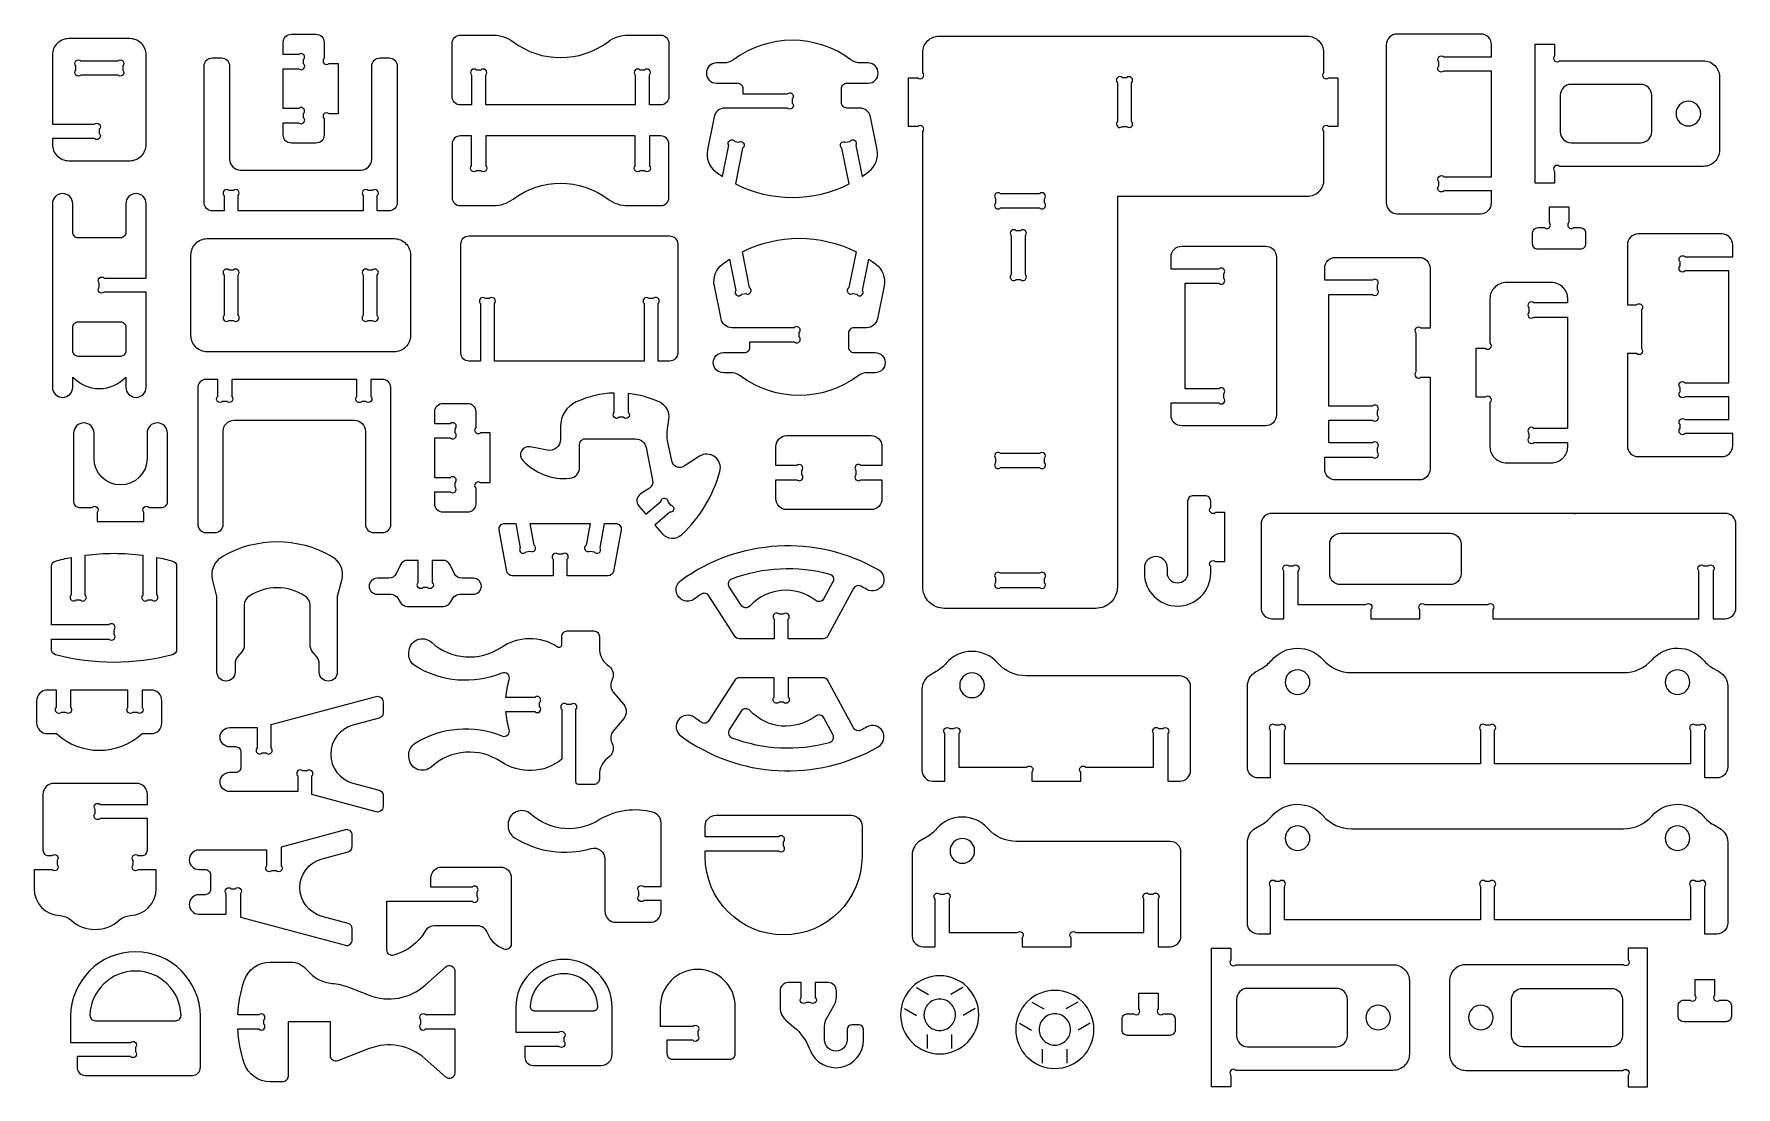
# Model space of a CAD drawing. Extents: x 658.3 to 688.5, y 0.5 to 38.3.
# Drawn here: x 658.35 to 688.45, y 0.52 to 19.14 of the extents above; entities that cross this region are included whole.
import ezdxf

# ---------------------------------------------------------------- set-up
doc = ezdxf.new("R2010")
doc.units = 0
doc.header["$MEASUREMENT"] = 0
doc.layers.add('KONTUR', color=20, linetype='CONTINUOUS')

msp = doc.modelspace()

# ---------------------------------------------------------------- linework, layer by layer
at = {"layer": 'KONTUR'}
for points in [[(658.965, 16.902), (660.047, 16.902, 0.414214), (660.335, 17.191), (660.335, 18.773, 0.414214), (660.047, 19.061), (658.965, 19.061, 0.414214), (658.676, 18.773), (658.676, 17.546), (659.417, 17.546, -1), (659.506, 17.458), (659.506, 17.385, -1), (659.417, 17.296), (658.676, 17.296), (658.676, 17.191, 0.414214)], [(662.758, 17.574), (663.031, 17.574, 1), (663.119, 17.663), (663.119, 17.736, 1), (663.031, 17.824), (662.758, 17.824), (662.758, 18.529), (663.031, 18.529, 1), (663.119, 18.618), (663.119, 18.691, 1), (663.031, 18.779), (662.758, 18.779), (662.758, 18.995, -0.414214), (662.902, 19.139), (663.336, 19.139, -0.414214), (663.481, 18.995), (663.481, 18.71, 1), (663.569, 18.622), (663.731, 18.622), (663.731, 17.731), (663.569, 17.731, 1), (663.481, 17.643), (663.481, 17.358, -0.414214), (663.336, 17.214), (662.902, 17.214, -0.414214), (662.758, 17.358)], [(665.89, 19.123), (666.475, 19.123, -0.16263), (666.822, 19.007, 0.334097), (668.503, 19.007, -0.16263), (668.85, 19.123), (669.435, 19.123, -0.414214), (669.579, 18.979), (669.579, 18.032, -0.414214), (669.435, 17.888), (669.235, 17.888), (669.235, 18.417, 1), (669.146, 18.505), (669.073, 18.505, 1), (668.985, 18.417), (668.985, 17.888), (666.34, 17.888), (666.34, 18.417, 1), (666.251, 18.505), (666.178, 18.505, 1), (666.09, 18.417), (666.09, 17.888), (665.89, 17.888, -0.414214), (665.746, 18.032), (665.746, 18.979, -0.414214)], [(672.766, 16.49), (672.638, 17.125, -1), (672.707, 17.229), (672.778, 17.243, -1), (672.883, 17.174), (672.994, 16.623, 0.016944), (673.117, 16.711, 0.286808), (673.261, 17.092), (673.142, 17.679, 0.357001), (672.954, 17.833), (672.728, 17.833, -0.414214), (672.632, 17.93), (672.632, 18.177, -0.414214), (672.728, 18.273), (673.101, 18.273, 1), (673.101, 18.631), (672.971, 18.631, -0.161246), (672.799, 18.688, 0.331101), (670.722, 18.688, -0.161246), (670.55, 18.631), (670.42, 18.631, 1), (670.42, 18.273), (670.793, 18.273, -0.414214), (670.889, 18.177), (670.889, 18.083), (671.672, 18.083, -1), (671.761, 17.995), (671.761, 17.922, -1), (671.672, 17.833), (670.567, 17.833, 0.357001), (670.379, 17.679), (670.26, 17.092, 0.286808), (670.404, 16.711, 0.016944), (670.527, 16.623), (670.638, 17.174, -1), (670.743, 17.243), (670.814, 17.229, -1), (670.883, 17.125), (670.755, 16.49, 0.237707)], [(677.511, 9.366, -0.414214), (677.127, 8.982), (674.452, 8.982, -0.414214), (674.067, 9.366), (674.067, 17.417, 1), (673.979, 17.506), (673.817, 17.506), (673.817, 18.37), (673.979, 18.37, 1), (674.067, 18.458), (674.067, 18.817, -0.414214), (674.356, 19.105), (680.869, 19.105, -0.414214), (681.158, 18.817), (681.158, 18.458, 1), (681.246, 18.37), (681.408, 18.37), (681.408, 17.506), (681.246, 17.506, 1), (681.158, 17.417), (681.158, 16.559, -0.414214), (680.869, 16.27), (677.511, 16.27)], [(684.127, 16.369), (683.284, 16.369, -1), (683.195, 16.457), (683.195, 16.53, -1), (683.284, 16.619), (683.877, 16.619), (684.127, 16.619), (684.127, 18.488), (683.877, 18.488), (683.284, 18.488, -1), (683.195, 18.576), (683.195, 18.649, -1), (683.284, 18.738), (684.127, 18.738), (684.127, 18.95, 0.414214), (683.934, 19.143), (682.456, 19.143, 0.414214), (682.264, 18.95), (682.264, 16.156, 0.414214), (682.456, 15.964), (683.934, 15.964, 0.414214), (684.127, 16.156)], [(687.871, 16.801), (685.33, 16.801, 1), (685.242, 16.712), (685.242, 16.507), (684.898, 16.507), (684.898, 18.964), (685.242, 18.964), (685.242, 18.759, 1), (685.33, 18.67), (687.871, 18.67, -0.414214), (688.16, 18.382), (688.16, 17.089, -0.414214)], [(659.179, 18.667), (659.832, 18.667, -1), (659.92, 18.579), (659.92, 18.506, -1), (659.832, 18.417), (659.179, 18.417, -1), (659.091, 18.506), (659.091, 18.579, -1)], [(661.504, 16.013, -0.414214), (661.36, 16.157), (661.36, 18.576, -0.414214), (661.504, 18.721), (661.665, 18.721, -0.414214), (661.809, 18.576), (661.809, 16.928, 0.414214), (662.001, 16.736), (664.133, 16.736, 0.414214), (664.325, 16.928), (664.325, 18.576, -0.414214), (664.469, 18.721), (664.63, 18.721, -0.414214), (664.774, 18.576), (664.774, 16.157, -0.414214), (664.63, 16.013), (664.422, 16.013), (664.422, 16.286, 1), (664.334, 16.374), (664.261, 16.374, 1), (664.172, 16.286), (664.172, 16.013), (661.962, 16.013), (661.962, 16.286, 1), (661.873, 16.374), (661.8, 16.374, 1), (661.712, 16.286), (661.712, 16.013)], [(677.511, 18.281), (677.511, 17.594, 1), (677.6, 17.506), (677.673, 17.506, 1), (677.761, 17.594), (677.761, 18.281, 1), (677.673, 18.37), (677.6, 18.37, 1)], [(686.959, 17.411), (686.959, 18.059, 0.414214), (686.766, 18.251), (685.534, 18.251, 0.414214), (685.342, 18.059), (685.342, 17.411, 0.414214), (685.534, 17.219), (686.766, 17.219, 0.414214)], [(687.608, 17.953, 0.414214), (687.39, 17.735, 0.414214), (687.608, 17.517, 0.414214), (687.826, 17.735, 0.414214)], [(665.89, 16.107), (666.475, 16.107, 0.16263), (666.822, 16.222, -0.334097), (668.503, 16.222, 0.16263), (668.85, 16.107), (669.435, 16.107, 0.414214), (669.579, 16.251), (669.579, 17.197, 0.414214), (669.435, 17.341), (669.235, 17.341), (669.235, 16.812, -1), (669.146, 16.724), (669.073, 16.724, -1), (668.985, 16.812), (668.985, 17.341), (666.34, 17.341), (666.34, 16.812, -1), (666.251, 16.724), (666.178, 16.724, -1), (666.09, 16.812), (666.09, 17.341), (665.89, 17.341, 0.414214), (665.746, 17.197), (665.746, 16.251, 0.414214)], [(659.975, 16.14), (659.975, 15.632, -0.414214), (659.879, 15.536), (659.133, 15.536, -0.414214), (659.036, 15.632), (659.036, 16.14, 1), (658.676, 16.14), (658.676, 12.895, 1), (659.036, 12.895), (659.036, 13.075, 0.435619), (659.975, 13.075), (659.975, 12.895, 1), (660.335, 12.895), (660.335, 14.576), (659.594, 14.576, -1), (659.506, 14.664), (659.506, 14.737, -1), (659.594, 14.826), (660.335, 14.826), (660.335, 16.14, 1)], [(675.446, 16.067), (676.133, 16.067, 1), (676.221, 16.156), (676.221, 16.229, 1), (676.133, 16.317), (675.446, 16.317, 1), (675.357, 16.229), (675.357, 16.156, 1)], [(684.949, 15.718), (685.062, 15.718, 1), (685.15, 15.807), (685.15, 16.085), (685.494, 16.085), (685.494, 15.807, 1), (685.583, 15.718), (685.695, 15.718, -0.414214), (685.791, 15.622), (685.791, 15.432, -0.414214), (685.695, 15.335), (684.949, 15.335, -0.414214), (684.853, 15.432), (684.853, 15.622, -0.414214)], [(675.633, 15.575), (675.633, 14.888, 1), (675.722, 14.799), (675.795, 14.799, 1), (675.883, 14.888), (675.883, 15.575, 1), (675.795, 15.663), (675.722, 15.663, 1)], [(661.127, 15.235, -0.414214), (661.415, 15.523), (664.719, 15.523, -0.414214), (665.008, 15.235), (665.008, 13.809, -0.414214), (664.719, 13.521), (661.415, 13.521, -0.414214), (661.127, 13.809)], [(666.495, 13.356), (666.495, 14.375, 1), (666.406, 14.463), (666.333, 14.463, 1), (666.245, 14.375), (666.245, 13.356), (666.045, 13.356, -0.414214), (665.901, 13.5), (665.901, 15.427, -0.414214), (666.045, 15.571), (669.589, 15.571, -0.414214), (669.734, 15.427), (669.734, 13.5, -0.414214), (669.589, 13.356), (669.39, 13.356), (669.39, 14.375, 1), (669.301, 14.463), (669.228, 14.463, 1), (669.14, 14.375), (669.14, 13.356)], [(672.888, 15.29), (672.76, 14.656, 1), (672.829, 14.552), (672.901, 14.538, 1), (673.005, 14.607), (673.116, 15.158, -0.016944), (673.24, 15.07, -0.286808), (673.383, 14.688), (673.265, 14.102, -0.357001), (673.076, 13.948), (672.85, 13.948, 0.414214), (672.754, 13.851), (672.754, 13.604, 0.414214), (672.85, 13.508), (673.224, 13.508, -1), (673.224, 13.15), (673.094, 13.15, 0.161246), (672.922, 13.093, -0.331101), (670.844, 13.093, 0.161246), (670.672, 13.15), (670.542, 13.15, -1), (670.542, 13.508), (670.916, 13.508, 0.414214), (671.012, 13.604), (671.012, 13.698), (671.794, 13.698, 1), (671.883, 13.786), (671.883, 13.859, 1), (671.794, 13.948), (670.69, 13.948, -0.357001), (670.501, 14.102), (670.383, 14.688, -0.286808), (670.526, 15.07, -0.016944), (670.649, 15.158), (670.761, 14.607, 1), (670.865, 14.538), (670.937, 14.552, 1), (671.006, 14.656), (670.878, 15.29, -0.237707)], [(678.459, 12.616), (679.302, 12.616, 1), (679.39, 12.704), (679.39, 12.777, 1), (679.302, 12.866), (678.959, 12.866), (678.709, 12.866), (678.709, 14.735), (678.959, 14.735), (679.302, 14.735, 1), (679.39, 14.824), (679.39, 14.897, 1), (679.302, 14.985), (678.459, 14.985), (678.459, 15.198, -0.414214), (678.651, 15.39), (680.129, 15.39, -0.414214), (680.322, 15.198), (680.322, 12.403, -0.414214), (680.129, 12.211), (678.651, 12.211, -0.414214), (678.459, 12.403)], [(688.321, 12.725), (687.55, 12.725, -1), (687.461, 12.814), (687.461, 12.887, -1), (687.55, 12.975), (688.321, 12.975), (688.321, 14.951), (687.893, 14.951), (687.55, 14.951, -1), (687.461, 15.039), (687.461, 15.112, -1), (687.55, 15.201), (688.393, 15.201), (688.393, 15.413, 0.414214), (688.2, 15.606), (686.722, 15.606, 0.414214), (686.53, 15.413), (686.53, 14.354), (686.691, 14.354, -1), (686.78, 14.265), (686.78, 13.578, -1), (686.691, 13.49), (686.53, 13.49), (686.53, 11.861, 0.414214), (686.722, 11.668), (688.2, 11.668, 0.414214), (688.393, 11.861), (688.393, 12.073), (687.55, 12.073, -1), (687.461, 12.162), (687.461, 12.235, -1), (687.55, 12.323), (687.893, 12.323), (688.321, 12.323)], [(681.248, 12.311), (682.02, 12.311, 1), (682.108, 12.399), (682.108, 12.472, 1), (682.02, 12.561), (681.248, 12.561), (681.248, 14.536), (681.677, 14.536), (682.02, 14.536, 1), (682.108, 14.625), (682.108, 14.698, 1), (682.02, 14.786), (681.177, 14.786), (681.177, 14.999, -0.414214), (681.369, 15.191), (682.848, 15.191, -0.414214), (683.04, 14.999), (683.04, 13.939), (682.878, 13.939, 1), (682.79, 13.851), (682.79, 13.164, 1), (682.878, 13.075), (683.04, 13.075), (683.04, 11.446, -0.414214), (682.848, 11.254), (681.369, 11.254, -0.414214), (681.177, 11.446), (681.177, 11.659), (682.02, 11.659, 1), (682.108, 11.747), (682.108, 11.82, 1), (682.02, 11.909), (681.677, 11.909), (681.248, 11.909)], [(661.712, 14.879), (661.712, 14.165, 1), (661.8, 14.077), (661.873, 14.077, 1), (661.962, 14.165), (661.962, 14.879, 1), (661.873, 14.967), (661.8, 14.967, 1)], [(664.172, 14.879), (664.172, 14.165, 1), (664.261, 14.077), (664.334, 14.077, 1), (664.422, 14.165), (664.422, 14.879, 1), (664.334, 14.967), (664.261, 14.967, 1)], [(683.855, 13.583), (684.017, 13.583, 1), (684.105, 13.672), (684.105, 14.463, -0.414214), (684.394, 14.752), (685.18, 14.752, -0.414214), (685.468, 14.463), (685.468, 14.385), (684.875, 14.385, 1), (684.787, 14.297), (684.787, 14.224, 1), (684.875, 14.135), (685.468, 14.135), (685.468, 12.167), (684.875, 12.167, 1), (684.787, 12.078), (684.787, 12.005, 1), (684.875, 11.917), (685.468, 11.917), (685.468, 11.839, -0.414214), (685.18, 11.55), (684.394, 11.55, -0.414214), (684.105, 11.839), (684.105, 12.63, 1), (684.017, 12.719), (683.855, 12.719)], [(659.133, 13.44, -0.414214), (659.036, 13.536), (659.036, 13.955, -0.414214), (659.133, 14.051), (659.879, 14.051, -0.414214), (659.975, 13.955), (659.975, 13.536, -0.414214), (659.879, 13.44)], [(661.391, 13.032, 0.414214), (661.247, 12.888), (661.247, 10.469, 0.414214), (661.391, 10.324), (661.552, 10.324, 0.414214), (661.696, 10.469), (661.696, 12.117, -0.414214), (661.888, 12.309), (664.02, 12.309, -0.414214), (664.212, 12.117), (664.212, 10.469, 0.414214), (664.356, 10.324), (664.517, 10.324, 0.414214), (664.661, 10.469), (664.661, 12.888, 0.414214), (664.517, 13.032), (664.309, 13.032), (664.309, 12.731, -1), (664.221, 12.642), (664.148, 12.642, -1), (664.059, 12.731), (664.059, 13.032), (661.849, 13.032), (661.849, 12.731, -1), (661.76, 12.642), (661.687, 12.642, -1), (661.599, 12.731), (661.599, 13.032)], [(669.58, 12.329, 0.327736), (669.416, 12.628, 0.082502), (668.861, 12.783), (668.861, 12.45, -1), (668.772, 12.362), (668.699, 12.362, -1), (668.611, 12.45), (668.611, 12.792, 0.098873), (667.94, 12.634, 0.293434), (667.66, 12.197), (667.66, 11.97, -0.470319), (667.431, 11.781), (667.126, 11.839, 0.725517), (666.993, 11.599, 0.232505), (667.826, 11.284, 0.386628), (668, 11.475), (668, 11.884, -0.414214), (668.096, 11.981), (668.986, 11.981, -0.356602), (669.175, 11.827), (669.291, 11.253, -0.310333), (669.227, 11.103), (669.078, 11.007, 0.45464), (669.045, 10.792), (669.168, 10.647), (669.436, 10.875, -1), (669.561, 10.864), (669.608, 10.809, -1), (669.598, 10.684), (669.33, 10.456), (669.458, 10.306, 0.429009), (669.806, 10.287, 0.137809), (670.48, 11.405, 0.686905), (670.119, 11.672), (669.848, 11.498, -0.526329), (669.629, 11.591), (669.556, 11.95, -0.083534), (669.551, 12.109)], [(665.439, 11.044), (665.712, 11.044, 1), (665.8, 11.132), (665.8, 11.205, 1), (665.712, 11.294), (665.439, 11.294), (665.439, 11.999), (665.712, 11.999, 1), (665.8, 12.087), (665.8, 12.16, 1), (665.712, 12.249), (665.439, 12.249), (665.439, 12.465, -0.414214), (665.583, 12.609), (666.018, 12.609, -0.414214), (666.162, 12.465), (666.162, 12.18, 1), (666.25, 12.092), (666.412, 12.092), (666.412, 11.201), (666.25, 11.201, 1), (666.162, 11.112), (666.162, 10.828, -0.414214), (666.018, 10.684), (665.583, 10.684, -0.414214), (665.439, 10.828)], [(659.412, 11.635), (659.412, 12.083, 1), (659.052, 12.083), (659.052, 10.865, 0.414214), (659.148, 10.769), (659.378, 10.769, -1), (659.467, 10.68), (659.467, 10.519), (660.296, 10.519), (660.296, 10.68, -1), (660.385, 10.769), (660.615, 10.769, 0.414214), (660.711, 10.865), (660.711, 12.083, 1), (660.351, 12.083), (660.351, 11.635, -1)], [(673.154, 10.73), (671.663, 10.73, -0.414214), (671.471, 10.923), (671.471, 11.259), (671.841, 11.259, 1), (671.93, 11.348), (671.93, 11.421, 1), (671.841, 11.509), (671.471, 11.509), (671.471, 11.846, -0.414214), (671.663, 12.039), (673.154, 12.039, -0.414214), (673.346, 11.846), (673.346, 11.509), (672.976, 11.509, 1), (672.887, 11.421), (672.887, 11.348, 1), (672.976, 11.259), (673.346, 11.259), (673.346, 10.923, -0.414214)], [(675.446, 11.473), (676.133, 11.473, 1), (676.221, 11.561), (676.221, 11.634, 1), (676.133, 11.723), (675.446, 11.723, 1), (675.357, 11.634), (675.357, 11.561, 1)], [(678.394, 9.695, 1), (677.987, 9.695), (677.987, 9.608, 0.414214), (678.573, 9.022, 0.414214), (679.16, 9.608), (679.16, 9.723, -1), (679.248, 9.812), (679.41, 9.812), (679.41, 10.676), (679.248, 10.676, -1), (679.16, 10.764), (679.16, 10.879, 0.414214), (679.063, 10.976), (678.849, 10.976, 0.414214), (678.753, 10.879), (678.753, 9.608, -1), (678.394, 9.608)], [(680.704, 9.05), (681.906, 9.05, -1), (681.994, 8.962), (681.994, 8.8), (682.858, 8.8), (682.858, 8.962, -1), (682.947, 9.05), (684.059, 9.05, -1), (684.148, 8.962), (684.148, 8.8), (686.575, 8.8), (687.795, 8.8), (687.795, 9.643, -1), (687.883, 9.732), (687.956, 9.732, -1), (688.045, 9.643), (688.045, 8.8), (688.257, 8.8, 0.414214), (688.45, 8.993), (688.45, 10.471, 0.414214), (688.257, 10.663), (680.242, 10.663, 0.414214), (680.05, 10.471), (680.05, 8.993, 0.414214), (680.242, 8.8), (680.454, 8.8), (680.454, 9.643, -1), (680.543, 9.732), (680.616, 9.732, -1), (680.704, 9.643)], [(668.598, 9.636, -0.361445), (668.503, 9.558), (667.781, 9.558), (667.781, 9.85, 1), (667.692, 9.939), (667.619, 9.939, 1), (667.531, 9.85), (667.531, 9.558), (666.808, 9.558, -0.361445), (666.713, 9.636), (666.577, 10.369, -0.469028), (666.672, 10.483), (666.871, 10.483), (666.95, 10.054, 1), (667.053, 9.983), (667.125, 9.997, 1), (667.196, 10.1), (667.125, 10.483), (668.186, 10.483), (668.115, 10.1, 1), (668.186, 9.997), (668.258, 9.983, 1), (668.361, 10.054), (668.441, 10.483), (668.639, 10.483, -0.469028), (668.734, 10.369)], [(683.395, 9.402), (681.457, 9.402, -0.414214), (681.265, 9.594), (681.265, 10.119, -0.414214), (681.457, 10.311), (683.395, 10.311, -0.414214), (683.587, 10.119), (683.587, 9.594, -0.414214)], [(658.658, 9.635), (658.658, 9.727, -0.339868), (658.729, 9.82, -0.017741), (659.008, 9.884), (659.008, 9.22, 1), (659.096, 9.131), (659.169, 9.131, 1), (659.258, 9.22), (659.258, 9.924, -0.063321), (660.273, 9.924), (660.273, 9.22, 1), (660.362, 9.131), (660.435, 9.131, 1), (660.523, 9.22), (660.523, 9.884, -0.017741), (660.802, 9.82, -0.339868), (660.873, 9.727), (660.873, 8.256, -0.339868), (660.802, 8.163, -0.130898), (658.729, 8.163, -0.339868), (658.658, 8.256), (658.658, 8.44), (659.677, 8.44, 1), (659.766, 8.528), (659.766, 8.601, 1), (659.677, 8.69), (658.658, 8.69)], [(661.691, 9.906, -0.267035), (663.611, 9.906, -0.33993), (663.791, 9.474), (663.715, 9.191), (663.715, 7.855, -1), (663.395, 7.855), (663.395, 8.005, 0.173888), (663.351, 8.127), (663.277, 8.216, -0.173888), (663.233, 8.339), (663.233, 9.038, 0.254451), (663.145, 9.2, 0.295226), (662.157, 9.2, 0.254451), (662.07, 9.038), (662.07, 8.339, -0.173888), (662.026, 8.216), (661.952, 8.127, 0.173888), (661.908, 8.005), (661.908, 7.855, -1), (661.587, 7.855), (661.587, 9.191), (661.512, 9.474, -0.33993)], [(669.79, 9.475, -0.296281), (673.28, 9.668, -1), (673.079, 9.316, 0.010719), (672.973, 9.374, 0.409028), (672.844, 9.334), (672.391, 8.496, -0.275451), (672.307, 8.446), (671.69, 8.446), (671.69, 8.791, 1), (671.602, 8.88), (671.529, 8.88, 1), (671.44, 8.791), (671.44, 8.446), (670.824, 8.446, -0.256138), (670.743, 8.49), (670.287, 9.205, 0.41701), (670.153, 9.234, 0.01351), (670.029, 9.148, -1)], [(664.785, 9.16), (664.825, 9.09, 0.267949), (664.95, 9.018), (665.591, 9.018, 0.267949), (665.715, 9.09), (665.756, 9.16, -0.267949), (665.881, 9.232), (666.121, 9.232, 1), (666.121, 9.514), (665.915, 9.514, -0.288239), (665.785, 9.596), (665.71, 9.75, 0.288239), (665.58, 9.832), (665.395, 9.832), (665.395, 9.438, -1), (665.307, 9.35), (665.234, 9.35, -1), (665.145, 9.438), (665.145, 9.832), (664.96, 9.832, 0.288239), (664.83, 9.75), (664.756, 9.596, -0.288239), (664.626, 9.514), (664.419, 9.514, 1), (664.419, 9.232), (664.66, 9.232, -0.267949)], [(672.421, 9.589, -0.483161), (672.48, 9.451), (672.32, 9.154, -0.46149), (672.176, 9.123, 0.387543), (671.008, 9.023, -0.491578), (670.857, 9.037), (670.647, 9.366, -0.476222), (670.694, 9.507, -0.158028)], [(675.446, 9.353), (676.133, 9.353, 1), (676.221, 9.442), (676.221, 9.515, 1), (676.133, 9.603), (675.446, 9.603, 1), (675.357, 9.515), (675.357, 9.442, 1)], [(668.349, 6.034), (668.349, 5.962, -0.414214), (668.253, 5.866), (667.983, 5.866, -0.414214), (667.935, 5.914), (667.935, 7.193, 1), (667.846, 7.281), (667.773, 7.281, 1), (667.685, 7.193), (667.685, 6.312, -0.33145), (666.61, 6.27, 0.343881), (665.382, 6.18, -0.650317), (664.98, 6.358), (664.98, 6.393, -0.258498), (665.093, 6.597, -0.242557), (666.627, 6.725, 0.631373), (666.756, 6.841, -0.05204), (666.697, 7.156), (667.205, 7.156, 1), (667.293, 7.245), (667.293, 7.318, 1), (667.205, 7.406), (666.697, 7.406, -0.05204), (666.756, 7.721, 0.631373), (666.627, 7.837, -0.242557), (665.093, 7.965, -0.258498), (664.98, 8.169), (664.98, 8.204, -0.650317), (665.382, 8.382, 0.343881), (666.61, 8.292, -0.303388), (667.611, 8.304, 0.595263), (667.685, 8.345), (667.685, 8.486, -0.414214), (667.781, 8.582), (668.253, 8.582, -0.414214), (668.349, 8.486), (668.349, 8.278, 0.222745), (668.488, 7.983), (668.526, 7.951, -0.341843), (668.577, 7.721), (668.569, 7.705, 0.29127), (668.595, 7.5), (668.779, 7.279, -0.360967), (668.779, 7.033), (668.595, 6.812, 0.29127), (668.569, 6.607), (668.577, 6.591, -0.341843), (668.526, 6.361), (668.488, 6.329, 0.222745)], [(674.546, 6.857), (674.619, 6.857, -1), (674.708, 6.768), (674.708, 6.175), (675.909, 6.175, -1), (675.997, 6.087), (675.997, 5.925), (676.861, 5.925), (676.861, 6.087, -1), (676.95, 6.175), (678.151, 6.175), (678.151, 6.768, -1), (678.24, 6.857), (678.313, 6.857, -1), (678.401, 6.768), (678.401, 5.925), (678.614, 5.925, 0.414214), (678.806, 6.118), (678.806, 7.596, 0.414214), (678.614, 7.788), (675.896, 7.788, -0.215842), (675.391, 8.017, 0.457549), (674.482, 8.01, -0.085844), (674.306, 7.863), (674.197, 7.8, 0.267949), (674.053, 7.55), (674.053, 6.118, 0.414214), (674.245, 5.925), (674.458, 5.925), (674.458, 6.768, -1)], [(680.003, 5.982, -0.414214), (679.81, 6.175), (679.81, 7.607, -0.267949), (679.955, 7.857), (680.063, 7.92, 0.085844), (680.24, 8.067, -0.457549), (681.148, 8.074, 0.215842), (681.654, 7.845), (686.459, 7.845, 0.215842), (686.965, 8.074, -0.457549), (687.874, 8.067, 0.085844), (688.05, 7.92), (688.159, 7.857, -0.267949), (688.303, 7.607), (688.303, 6.175, -0.414214), (688.111, 5.982), (687.898, 5.982), (687.898, 6.825, 1), (687.81, 6.914), (687.737, 6.914, 1), (687.648, 6.825), (687.648, 6.232), (684.182, 6.232), (684.182, 6.825, 1), (684.093, 6.914), (684.02, 6.914, 1), (683.932, 6.825), (683.932, 6.232), (680.465, 6.232), (680.465, 6.825, 1), (680.377, 6.914), (680.304, 6.914, 1), (680.215, 6.825), (680.215, 5.982)], [(674.939, 7.839, 0.414214), (674.721, 7.621, 0.414214), (674.939, 7.403, 0.414214), (675.158, 7.621, 0.414214)], [(680.697, 7.896, 0.414214), (680.479, 7.678, 0.414214), (680.697, 7.46, 0.414214), (680.915, 7.678, 0.414214)], [(687.416, 7.896, 0.414214), (687.198, 7.678, 0.414214), (687.416, 7.46, 0.414214), (687.634, 7.678, 0.414214)], [(658.589, 6.767), (658.747, 6.767, 0.389467), (660.262, 6.767), (660.42, 6.767, 0.414214), (660.612, 6.96), (660.612, 7.346, 0.414214), (660.42, 7.538), (660.262, 7.538), (660.262, 7.232, -1), (660.174, 7.143), (660.101, 7.143, -1), (660.012, 7.232), (660.012, 7.538), (658.997, 7.538), (658.997, 7.232, -1), (658.908, 7.143), (658.835, 7.143, -1), (658.747, 7.232), (658.747, 7.538), (658.589, 7.538, 0.414214), (658.397, 7.346), (658.397, 6.96, 0.414214)], [(669.79, 6.726, 0.296281), (673.28, 6.533, 1), (673.079, 6.884, -0.010719), (672.973, 6.827, -0.409028), (672.844, 6.866), (672.391, 7.704, 0.275451), (672.307, 7.755), (671.69, 7.755), (671.69, 7.409, -1), (671.602, 7.321), (671.529, 7.321, -1), (671.44, 7.409), (671.44, 7.755), (670.824, 7.755, 0.256138), (670.743, 7.71), (670.287, 6.996, -0.41701), (670.153, 6.967, -0.01351), (670.029, 7.053, 1)], [(662.297, 6.874), (662.297, 6.513, 1), (662.386, 6.424), (662.458, 6.424, 1), (662.547, 6.513), (662.547, 6.927), (664.402, 7.424, -0.493145), (664.523, 7.331), (664.523, 7.131, -0.339454), (664.452, 7.038), (663.99, 6.914, 0.767327), (663.99, 5.892), (664.452, 5.769, -0.339454), (664.523, 5.676), (664.523, 5.475, -0.493145), (664.402, 5.382), (663.265, 5.687), (663.265, 6.017, 1), (663.176, 6.106), (663.103, 6.106, 1), (663.015, 6.017), (663.015, 5.74), (661.813, 5.74, -1), (661.813, 6.083), (661.921, 6.083, 0.414214), (662.017, 6.18), (662.017, 6.434, 0.414214), (661.921, 6.531), (661.813, 6.531, -1), (661.813, 6.874)], [(672.421, 6.611, 0.483161), (672.48, 6.75), (672.32, 7.047, 0.46149), (672.176, 7.078, -0.387543), (671.008, 7.177, 0.491578), (670.857, 7.164), (670.647, 6.835, 0.476222), (670.694, 6.693, 0.158028)], [(659.001, 3.47, 0.390295), (659.863, 3.47, -0.179271), (660.049, 3.546, 0.404093), (660.513, 4.027), (660.513, 4.358), (660.193, 4.358, -1), (660.105, 4.447), (660.105, 4.52, -1), (660.193, 4.608), (660.259, 4.608, 0.414214), (660.355, 4.704), (660.355, 5.264), (659.521, 5.264, -1), (659.432, 5.352), (659.432, 5.425, -1), (659.521, 5.514), (660.355, 5.514), (660.355, 5.694, 0.414214), (660.162, 5.886), (658.702, 5.886, 0.414214), (658.509, 5.694), (658.509, 4.704, 0.414214), (658.605, 4.608), (658.671, 4.608, -1), (658.759, 4.52), (658.759, 4.447, -1), (658.671, 4.358), (658.351, 4.358), (658.351, 4.027, 0.404093), (658.815, 3.546, -0.179271)], [(680.003, 3.22, -0.414214), (679.81, 3.413), (679.81, 4.845, -0.267949), (679.955, 5.095), (680.063, 5.158, 0.085844), (680.24, 5.305, -0.457549), (681.148, 5.312, 0.215842), (681.654, 5.083), (686.459, 5.083, 0.215842), (686.965, 5.312, -0.457549), (687.874, 5.305, 0.085844), (688.05, 5.158), (688.159, 5.095, -0.267949), (688.303, 4.845), (688.303, 3.413, -0.414214), (688.111, 3.22), (687.898, 3.22), (687.898, 4.063, 1), (687.81, 4.152), (687.737, 4.152, 1), (687.648, 4.063), (687.648, 3.47), (684.182, 3.47), (684.182, 4.063, 1), (684.093, 4.152), (684.02, 4.152, 1), (683.932, 4.063), (683.932, 3.47), (680.465, 3.47), (680.465, 4.063, 1), (680.377, 4.152), (680.304, 4.152, 1), (680.215, 4.063), (680.215, 3.22)], [(669.248, 3.428, 0.414214), (669.44, 3.62), (669.44, 3.812), (669.137, 3.812, -1), (669.049, 3.901), (669.049, 3.974, -1), (669.137, 4.062), (669.44, 4.062), (669.44, 5.19, 0.342082), (669.296, 5.376, 0.194861), (668.365, 5.252, -0.343881), (667.137, 5.342, 0.650317), (666.736, 5.163), (666.736, 5.128, 0.258498), (666.849, 4.925, 0.212615), (668.202, 4.734, -0.498511), (668.447, 4.549), (668.447, 3.62, 0.414214), (668.639, 3.428)], [(670.22, 4.692), (671.518, 4.692, 1), (671.607, 4.781), (671.607, 4.854, 1), (671.518, 4.942), (670.22, 4.942), (670.22, 5.13, -0.414214), (670.412, 5.322), (672.801, 5.322, -0.414214), (672.994, 5.13), (672.994, 4.593, -1), (670.22, 4.593)], [(674.536, 3.246), (675.737, 3.246, -1), (675.826, 3.157), (675.826, 2.996), (676.69, 2.996), (676.69, 3.157, -1), (676.778, 3.246), (677.98, 3.246), (677.98, 3.839, -1), (678.068, 3.927), (678.141, 3.927, -1), (678.23, 3.839), (678.23, 2.996), (678.442, 2.996, 0.414214), (678.634, 3.188), (678.634, 4.666, 0.414214), (678.442, 4.858), (675.725, 4.858, -0.215842), (675.219, 5.087, 0.457549), (674.311, 5.08, -0.085844), (674.134, 4.933), (674.025, 4.871, 0.267949), (673.881, 4.621), (673.881, 3.188, 0.414214), (674.073, 2.996), (674.286, 2.996), (674.286, 3.839, -1), (674.375, 3.927), (674.447, 3.927, -1), (674.536, 3.839)], [(680.697, 5.134, 0.414214), (680.479, 4.916, 0.414214), (680.697, 4.698, 0.414214), (680.915, 4.916, 0.414214)], [(687.416, 5.134, 0.414214), (687.198, 4.916, 0.414214), (687.416, 4.698, 0.414214), (687.634, 4.916, 0.414214)], [(661.752, 3.573), (661.752, 3.934, -1), (661.84, 4.023), (661.913, 4.023, -1), (662.002, 3.934), (662.002, 3.52), (663.857, 3.022, 0.493145), (663.978, 3.115), (663.978, 3.316, 0.339454), (663.907, 3.409), (663.445, 3.533, -0.767327), (663.445, 4.554), (663.907, 4.678, 0.339454), (663.978, 4.771), (663.978, 4.972, 0.493145), (663.857, 5.064), (662.719, 4.76), (662.719, 4.429, -1), (662.631, 4.341), (662.558, 4.341, -1), (662.469, 4.429), (662.469, 4.706), (661.267, 4.706, 1), (661.267, 4.363), (661.376, 4.363, -0.414214), (661.472, 4.267), (661.472, 4.012, -0.414214), (661.376, 3.916), (661.267, 3.916, 1), (661.267, 3.573)], [(674.768, 4.91, 0.414214), (674.55, 4.691, 0.414214), (674.768, 4.473, 0.414214), (674.986, 4.691, 0.414214)], [(666.791, 3.044, -0.523785), (666.661, 2.954, -0.215477), (666.372, 3.242, 0.311559), (666.193, 3.366), (665.435, 3.366, 0.26463), (665.269, 3.272, -0.192172), (664.714, 2.846, -0.49737), (664.592, 2.938), (664.592, 3.8), (666.097, 3.8, 1), (666.186, 3.889), (666.186, 3.962, 1), (666.097, 4.05), (665.371, 4.05), (665.371, 4.212, -0.414214), (665.563, 4.405), (666.599, 4.405, -0.414214), (666.791, 4.212)], [(659.114, 0.863, 0.414214), (659.258, 0.719), (661.149, 0.719, 0.414214), (661.293, 0.863), (661.293, 1.76, 1), (658.998, 1.76), (658.998, 1.303), (660.057, 1.303, -1), (660.146, 1.215), (660.146, 1.142, -1), (660.057, 1.053), (659.114, 1.053)], [(665.792, 1.791), (665.275, 1.791, 1), (665.187, 1.702), (665.187, 1.629, 1), (665.275, 1.541), (665.792, 1.541), (665.792, 0.761, -0.647905), (665.632, 0.69), (665.267, 1.015, 0.282198), (664.278, 1.194), (663.724, 0.978, -0.527677), (663.593, 1.068), (663.593, 1.666), (662.843, 1.666), (662.843, 0.703, -0.414214), (662.747, 0.606), (662.525, 0.606, -0.324633), (662.068, 0.938, -0.065576), (661.955, 1.541), (662.328, 1.541, 1), (662.417, 1.629), (662.417, 1.702, 1), (662.328, 1.791), (661.955, 1.791, -0.065576), (662.068, 2.394, -0.324633), (662.525, 2.725), (662.883, 2.725, -0.228179), (663.184, 2.581, 0.208491), (663.626, 2.347, -0.074187), (663.903, 2.284), (664.278, 2.138, 0.282198), (665.267, 2.317), (665.632, 2.642, -0.647905), (665.792, 2.571)], [(666.871, 1.482), (667.635, 1.482, -1), (667.723, 1.393), (667.723, 1.32, -1), (667.635, 1.232), (667.033, 1.232), (667.033, 1.042, 0.414214), (667.177, 0.898), (668.383, 0.898, 0.414214), (668.576, 1.09), (668.576, 1.92, 1), (666.871, 1.92)], [(682.385, 0.809), (679.607, 0.809, 1), (679.518, 0.721), (679.518, 0.515), (679.174, 0.515), (679.174, 2.972), (679.518, 2.972), (679.518, 2.767, 1), (679.607, 2.679), (682.385, 2.679, -0.414214), (682.674, 2.39), (682.674, 1.098, -0.414214)], [(683.674, 0.809), (686.453, 0.809, -1), (686.541, 0.721), (686.541, 0.515), (686.885, 0.515), (686.885, 2.972), (686.541, 2.972), (686.541, 2.767, -1), (686.453, 2.679), (683.674, 2.679, 0.414214), (683.385, 2.39), (683.385, 1.098, 0.414214)], [(659.34, 1.786, 0.4236), (659.436, 1.687), (660.855, 1.687, 0.4236), (660.951, 1.786, 0.968558)], [(667.125, 1.939, 0.4236), (667.196, 1.865), (668.25, 1.865, 0.4236), (668.322, 1.939, 0.968558)], [(669.426, 1.591), (670.001, 1.591, -1), (670.09, 1.502), (670.09, 1.429, -1), (670.001, 1.341), (669.544, 1.341), (669.544, 1.103, 0.414214), (669.64, 1.006), (670.657, 1.006, 0.414214), (670.753, 1.103), (670.753, 1.932, 1), (669.426, 1.932)], [(674.368, 2.483, 0.414214), (673.677, 1.792, 0.414214), (674.368, 1.101, 0.414214), (675.059, 1.792, 0.414214)], [(687.525, 2.052), (687.638, 2.052, 1), (687.726, 2.141), (687.726, 2.418), (688.07, 2.418), (688.07, 2.141, 1), (688.159, 2.052), (688.271, 2.052, -0.414214), (688.368, 1.956), (688.368, 1.765, -0.414214), (688.271, 1.669), (687.525, 1.669, -0.414214), (687.429, 1.765), (687.429, 1.956, -0.414214)], [(672.061, 1.201), (672.075, 1.165, 0.825341), (673.022, 1.348), (673.022, 1.52, 0.414214), (672.926, 1.617), (672.826, 1.617, 0.414214), (672.73, 1.52), (672.73, 1.348, -1), (672.332, 1.348), (672.332, 1.591, -0.131652), (672.37, 1.735), (672.503, 1.964, 0.131652), (672.541, 2.109), (672.541, 2.217, 0.414214), (672.397, 2.361), (672.168, 2.361), (672.168, 2.098, -1), (672.079, 2.009), (672.006, 2.009, -1), (671.918, 2.098), (671.918, 2.361), (671.688, 2.361, 0.414214), (671.544, 2.217), (671.544, 1.918, 0.220517), (671.646, 1.698), (671.79, 1.576, -0.122252)], [(676.404, 2.224, 0.414214), (675.713, 1.533, 0.414214), (676.404, 0.842, 0.414214), (677.095, 1.533, 0.414214)], [(677.689, 1.811), (677.801, 1.811, 1), (677.89, 1.9), (677.89, 2.177), (678.234, 2.177), (678.234, 1.9, 1), (678.322, 1.811), (678.435, 1.811, -0.414214), (678.531, 1.715), (678.531, 1.524, -0.414214), (678.435, 1.428), (677.689, 1.428, -0.414214), (677.592, 1.524), (677.592, 1.715, -0.414214)], [(681.577, 1.42), (681.577, 2.068, 0.414214), (681.385, 2.26), (679.81, 2.26, 0.414214), (679.618, 2.068), (679.618, 1.42, 0.414214), (679.81, 1.228), (681.385, 1.228, 0.414214)], [(684.482, 1.42), (684.482, 2.068, -0.414214), (684.674, 2.26), (686.249, 2.26, -0.414214), (686.441, 2.068), (686.441, 1.42, -0.414214), (686.249, 1.228), (684.674, 1.228, -0.414214)], [(674.368, 2.07, 0.414214), (674.09, 1.792, 0.414214), (674.368, 1.514, 0.414214), (674.646, 1.792, 0.414214)], [(676.404, 1.811, 0.414214), (676.126, 1.533, 0.414214), (676.404, 1.255, 0.414214), (676.682, 1.533, 0.414214)], [(682.122, 1.962, 0.414214), (681.904, 1.744, 0.414214), (682.122, 1.526, 0.414214), (682.34, 1.744, 0.414214)], [(683.937, 1.962, 0.414214), (683.719, 1.744, 0.414214), (683.937, 1.526, 0.414214), (684.155, 1.744, 0.414214)]]:
    msp.add_lwpolyline(points, format="xyb", close=True, dxfattribs=at)
for points in [[(685.57, 10.664, 0.014798), (685.61, 10.663)], [(663.233, 9.038, 0.254451), (663.145, 9.2)]]:
    msp.add_lwpolyline(points, format="xyb", dxfattribs=at)
for points in [[(673.959, 2.277), (674.172, 2.154)], [(674.777, 2.277), (674.564, 2.154)], [(673.743, 1.904), (673.956, 1.781)], [(674.993, 1.904), (674.78, 1.781)], [(675.995, 2.018), (676.208, 1.895)], [(676.813, 2.018), (676.6, 1.895)], [(675.779, 1.645), (675.992, 1.522)], [(677.029, 1.645), (676.816, 1.522)], [(674.153, 1.195), (674.153, 1.441)], [(674.584, 1.195), (674.584, 1.441)], [(676.188, 0.936), (676.188, 1.182)], [(676.62, 0.936), (676.62, 1.182)]]:
    msp.add_lwpolyline(points, dxfattribs=at)

doc.saveas('drawing.dxf')
